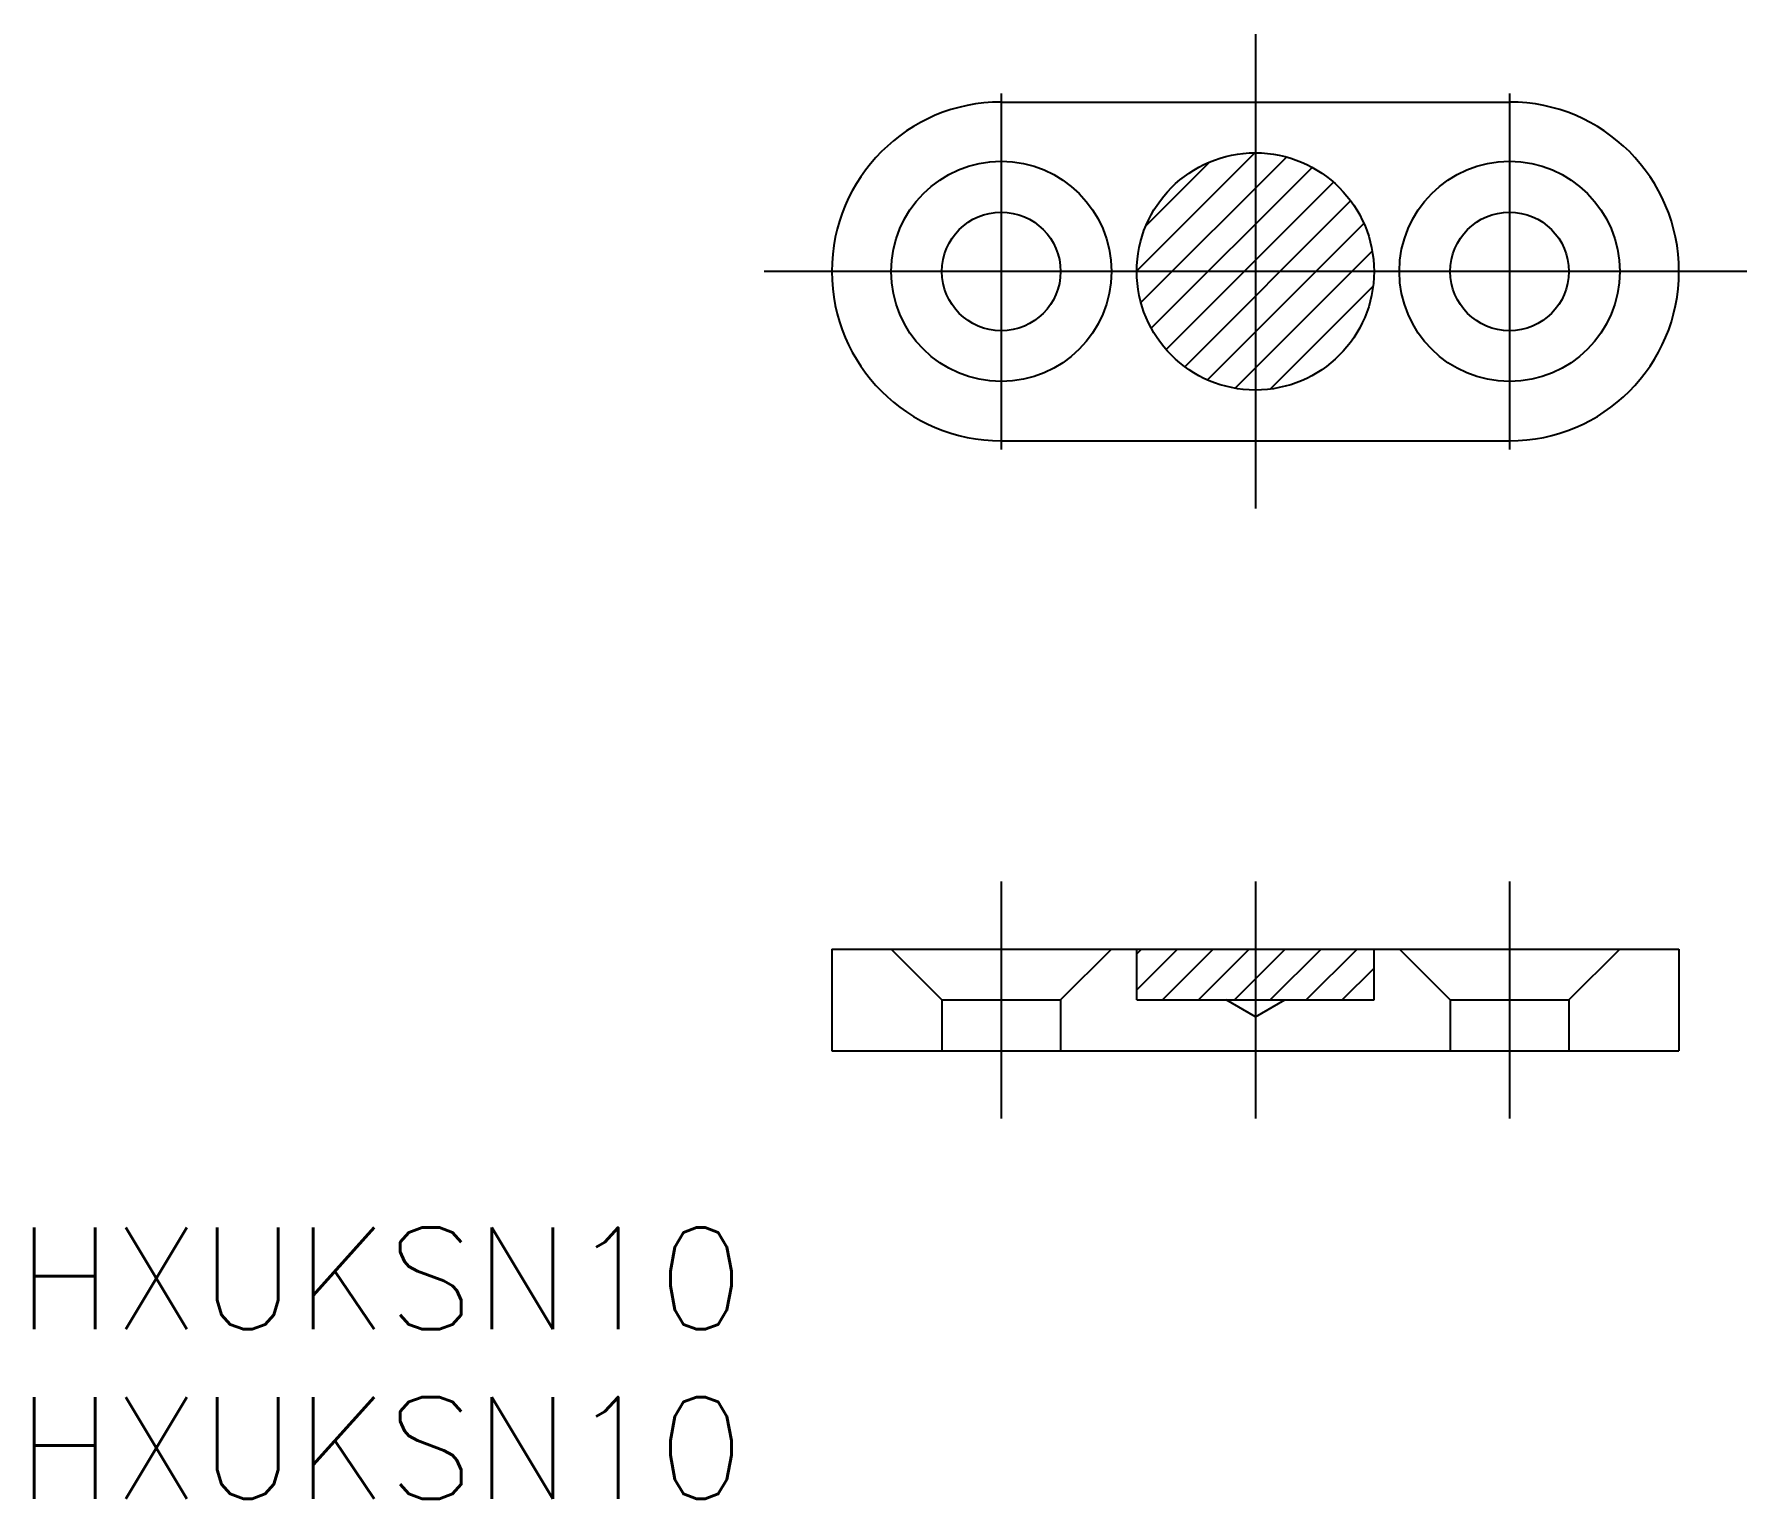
# Model space of a CAD drawing. Extents: x -36 to 14.5, y -13.2 to 30.
import ezdxf

# ---------------------------------------------------------------- set-up
doc = ezdxf.new("R2010")
doc.units = 0
doc.linetypes.add('CENTER', pattern=[50.8, 31.75, -6.35, 6.35, -6.35])
doc.linetypes.add('DASHED', pattern=[19.05, 12.7, -6.35])
doc.layers.get('0').update_dxf_attribs({"linetype": 'CONTINUOUS'})
doc.layers.add('CENTER', color=1, linetype='CENTER')
doc.styles.get("Standard").update_dxf_attribs({"font": 'txt.shx', "height": 3, "bigfont": 'bigfont.shx'})

msp = doc.modelspace()

# ---------------------------------------------------------------- linework, layer by layer
at = {"color": 7, "linetype": 'CONTINUOUS'}
for p, q in [((-7.5, 28), (7.5, 28)), ((-7.5, 18), (7.5, 18)), ((-12.5, 3), (12.5, 3)), ((-12.5, 3), (-12.5, 0)), ((12.5, 3), (12.5, 0)), ((-12.5, 0), (12.5, 0))]:
    msp.add_line(p, q, dxfattribs=at)
at = {"color": 3, "linetype": 'CONTINUOUS'}
for p, q in [((-3.5, 23.017), (-0.017, 26.5)), ((-3.377, 22.079), (0.921, 26.377)), ((-3.231, 24.347), (-1.347, 26.231)), ((-3.072, 21.323), (1.677, 26.072)), ((-2.636, 20.698), (2.302, 25.636)), ((-2.085, 20.189), (2.811, 25.085)), ((-1.415, 19.799), (3.201, 24.415)), ((-0.601, 19.552), (3.448, 23.601)), ((0.435, 19.527), (3.473, 22.565)), ((-3.5, 2.864), (-3.364, 3)), ((-3.5, 1.803), (-2.303, 3)), ((-2.743, 1.5), (-1.243, 3)), ((-1.682, 1.5), (-0.182, 3)), ((-0.621, 1.5), (0.879, 3)), ((0.439, 1.5), (1.939, 3)), ((1.5, 1.5), (3, 3)), ((2.561, 1.5), (3.5, 2.439))]:
    msp.add_line(p, q, dxfattribs=at)
at = {"color": 3, "linetype": 'DASHED'}
for p, q in [((-9.25, 1.5), (-10.75, 3)), ((-5.75, 1.5), (-4.25, 3)), ((-3.5, 1.5), (-3.5, 3)), ((3.5, 1.5), (3.5, 3)), ((5.75, 1.5), (4.25, 3)), ((9.25, 1.5), (10.75, 3)), ((-9.25, 1.5), (-5.75, 1.5)), ((-9.25, 1.5), (-9.25, 0)), ((-5.75, 1.5), (-5.75, 0)), ((-3.5, 1.5), (3.5, 1.5)), ((0, 1), (-0.866, 1.5)), ((0, 1), (0.866, 1.5)), ((5.75, 1.5), (9.25, 1.5)), ((5.75, 1.5), (5.75, 0)), ((9.25, 1.5), (9.25, 0))]:
    msp.add_line(p, q, dxfattribs=at)
at = {"color": 7, "linetype": 'CONTINUOUS'}
for centre, radius in [((0, 23), 3.5), ((-7.5, 23), 3.25), ((7.5, 23), 3.25), ((-7.5, 23), 1.75), ((7.5, 23), 1.75)]:
    msp.add_circle(centre, radius, dxfattribs=at)
for centre, start, end in [((-7.5, 23), 90, 270), ((7.5, 23), 270, 90)]:
    msp.add_arc(centre, 5, start, end, dxfattribs=at)
at = {"layer": 'CENTER', "color": 1, "linetype": 'CENTER'}
for p, q in [((0, 30), (0, 16)), ((-7.5, 28.25), (-7.5, 17.75)), ((7.5, 28.25), (7.5, 17.75)), ((14.5, 23), (-14.5, 23)), ((-7.5, 5), (-7.5, -2)), ((0, 5), (0, -2)), ((7.5, 5), (7.5, -2))]:
    msp.add_line(p, q, dxfattribs=at)

# ---------------------------------------------------------------- texts
at = {"color": 7, "linetype": 'CONTINUOUS'}
for p in [(-36.551, -8.22), (-36.551, -13.22)]:
    msp.add_text('HXUKSN10', height=3, dxfattribs=at).set_placement(p)

doc.saveas('drawing.dxf')
